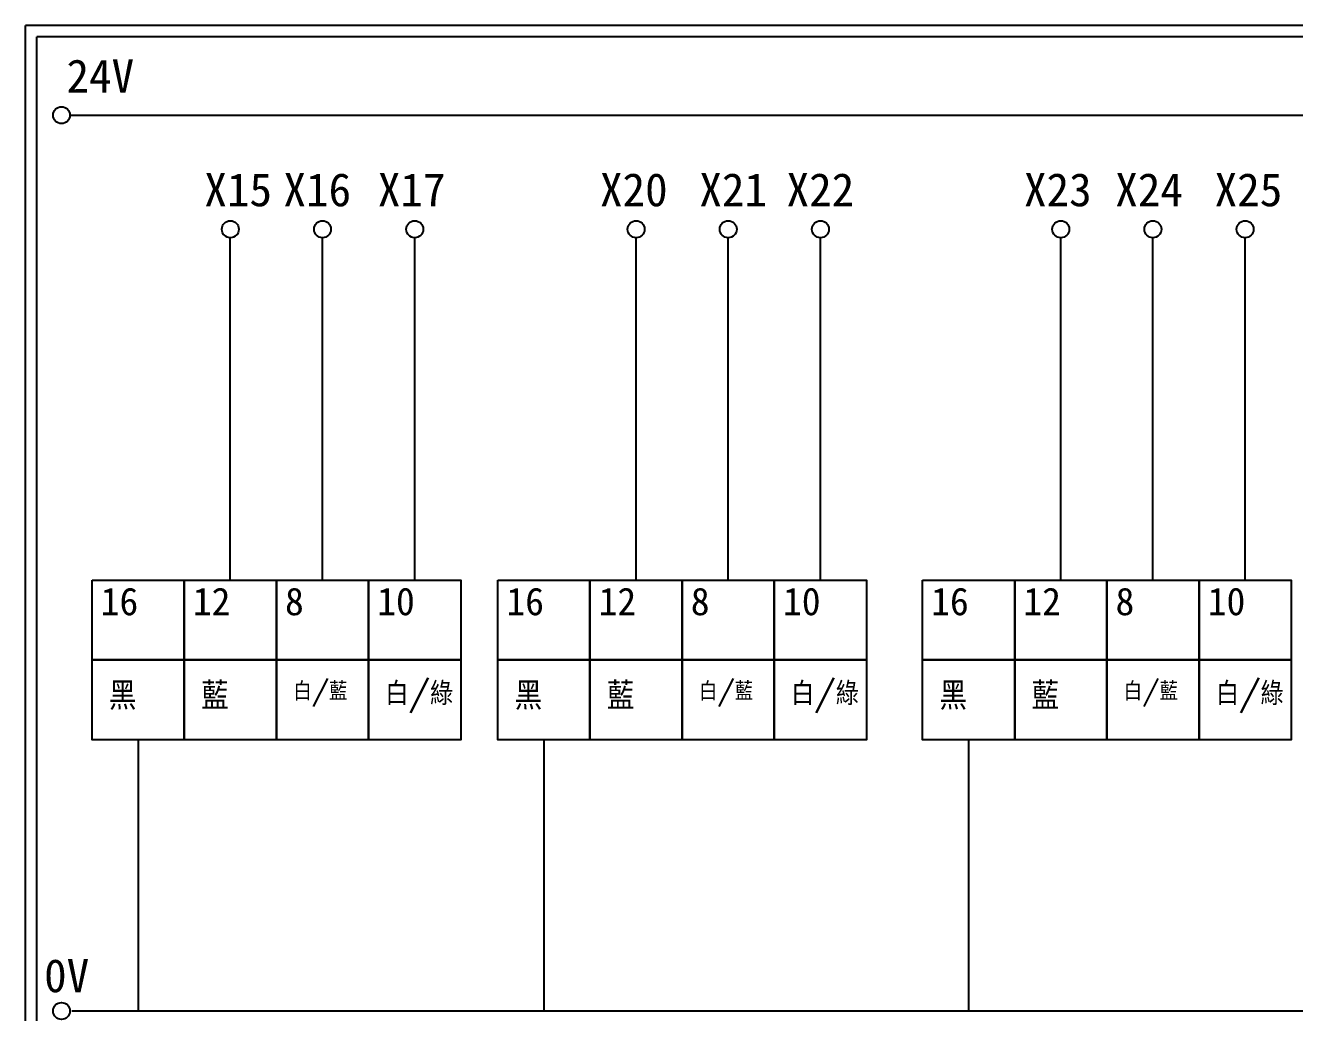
# Model space of a CAD drawing. Extents: x 627 to 914, y 3 to 207.
# Drawn here: x 627.2 to 765, y 99.8 to 207 of the extents above; entities that cross this region are included whole.
import ezdxf

# ---------------------------------------------------------------- set-up
doc = ezdxf.new("R2010")
doc.units = 0
doc.layers.get('0').update_dxf_attribs({"linetype": 'CONTINUOUS'})
doc.layers.add('圖框層', color=7, linetype='CONTINUOUS')
doc.layers.add('標尺寸層', color=3, linetype='CONTINUOUS')
doc.styles.add('STSL', font='KAIU.TTF')

msp = doc.modelspace()

# ---------------------------------------------------------------- linework, layer by layer
for p, q in [((649.45, 146.73), (649.45, 183.91)), ((659.46, 146.73), (659.46, 183.91)), ((669.47, 146.73), (669.47, 183.91)), ((693.51, 146.73), (693.51, 183.91)), ((703.52, 146.73), (703.52, 183.91)), ((713.53, 146.73), (713.53, 183.91)), ((739.62, 146.73), (739.62, 183.91)), ((749.63, 146.73), (749.63, 183.91)), ((759.64, 146.73), (759.64, 183.91)), ((639.44, 129.4), (639.44, 99.96)), ((683.5, 129.4), (683.5, 99.96)), ((729.61, 129.4), (729.61, 99.96))]:
    msp.add_line(p, q)
for points in [[(634.44, 146.73), (644.45, 146.73), (644.45, 138.07), (634.44, 138.07)], [(644.45, 146.73), (654.46, 146.73), (654.46, 138.07), (644.45, 138.07)], [(654.46, 146.73), (664.47, 146.73), (664.47, 138.07), (654.46, 138.07)], [(664.47, 146.73), (674.48, 146.73), (674.48, 138.07), (664.47, 138.07)], [(678.49, 146.73), (688.5, 146.73), (688.5, 138.07), (678.49, 138.07)], [(688.5, 146.73), (698.51, 146.73), (698.51, 138.07), (688.5, 138.07)], [(698.51, 146.73), (708.52, 146.73), (708.52, 138.07), (698.51, 138.07)], [(708.52, 146.73), (718.53, 146.73), (718.53, 138.07), (708.52, 138.07)], [(724.61, 146.73), (734.62, 146.73), (734.62, 138.07), (724.61, 138.07)], [(734.62, 146.73), (744.63, 146.73), (744.63, 138.07), (734.62, 138.07)], [(744.63, 146.73), (754.64, 146.73), (754.64, 138.07), (744.63, 138.07)], [(754.64, 146.73), (764.65, 146.73), (764.65, 138.07), (754.64, 138.07)], [(634.44, 138.07), (644.45, 138.07), (644.45, 129.4), (634.44, 129.4)], [(644.45, 138.07), (654.46, 138.07), (654.46, 129.4), (644.45, 129.4)], [(654.46, 138.07), (664.47, 138.07), (664.47, 129.4), (654.46, 129.4)], [(664.47, 138.07), (674.48, 138.07), (674.48, 129.4), (664.47, 129.4)], [(678.49, 138.07), (688.5, 138.07), (688.5, 129.4), (678.49, 129.4)], [(688.5, 138.07), (698.51, 138.07), (698.51, 129.4), (688.5, 129.4)], [(698.51, 138.07), (708.52, 138.07), (708.52, 129.4), (698.51, 129.4)], [(708.52, 138.07), (718.53, 138.07), (718.53, 129.4), (708.52, 129.4)], [(724.61, 138.07), (734.62, 138.07), (734.62, 129.4), (724.61, 129.4)], [(734.62, 138.07), (744.63, 138.07), (744.63, 129.4), (734.62, 129.4)], [(744.63, 138.07), (754.64, 138.07), (754.64, 129.4), (744.63, 129.4)], [(754.64, 138.07), (764.65, 138.07), (764.65, 129.4), (754.64, 129.4)]]:
    msp.add_lwpolyline(points, close=True)
at = {"layer": '圖框層', "color": 7}
for p, q in [((914.2, 206.97), (627.2, 206.97)), ((627.2, 3), (627.2, 206.97)), ((912.95, 205.72), (628.45, 205.72)), ((628.45, 4.25), (628.45, 205.72))]:
    msp.add_line(p, q, dxfattribs=at)
at = {"layer": '標尺寸層', "color": 7}
for p, q in [((632.04, 197.22), (911.63, 197.22)), ((632.25, 99.96), (910.12, 99.96))]:
    msp.add_line(p, q, dxfattribs=at)
for centre in [(631.12, 197.22), (649.45, 184.83), (659.46, 184.83), (669.47, 184.83), (693.51, 184.83), (703.52, 184.83), (713.53, 184.83), (739.62, 184.83), (749.63, 184.83), (759.64, 184.83), (631.12, 99.96)]:
    msp.add_circle(centre, 0.92, dxfattribs=at)

# ---------------------------------------------------------------- texts
at = {"width": 8.2913, "attachment_point": 1}
for s, insert, char_height in [('16', (635.37, 145.93), 3), ('12', (645.38, 145.93), 3), ('8', (655.39, 145.93), 3), ('10', (665.4, 145.93), 3), ('16', (679.43, 145.93), 3), ('12', (689.44, 145.93), 3), ('8', (699.45, 145.93), 3), ('10', (709.46, 145.93), 3), ('16', (725.55, 145.93), 3), ('12', (735.56, 145.93), 3), ('8', (745.57, 145.93), 3), ('10', (755.58, 145.93), 3), ('{\\Fromanc,chineset|c136;黑}', (636.26, 135.67), 3), ('{\\Fromanc,chineset|c136;藍}', (646.27, 135.67), 3), ('{\\Fromanc,chineset|c136;白/藍}', (656.28, 135.67), 2), ('{\\Fromanc,chineset|c136;白/綠}', (666.29, 135.67), 2.5), ('{\\Fromanc,chineset|c136;黑}', (680.32, 135.67), 3), ('{\\Fromanc,chineset|c136;藍}', (690.33, 135.67), 3), ('{\\Fromanc,chineset|c136;白/藍}', (700.34, 135.67), 2), ('{\\Fromanc,chineset|c136;白/綠}', (710.35, 135.67), 2.5), ('{\\Fromanc,chineset|c136;黑}', (726.44, 135.67), 3), ('{\\Fromanc,chineset|c136;藍}', (736.45, 135.67), 3), ('{\\Fromanc,chineset|c136;白/藍}', (746.46, 135.67), 2), ('{\\Fromanc,chineset|c136;白/綠}', (756.47, 135.67), 2.5)]:
    msp.add_mtext(s, dxfattribs=dict(at, insert=insert, char_height=char_height))
at = {"layer": '圖框層', "color": 4, "style": 'STSL'}
for s, p in [('24V', (631.66, 199.68)), ('X15', (646.63, 187.33)), ('X16', (655.22, 187.33)), ('X17', (665.47, 187.33)), ('X20', (689.59, 187.33)), ('X21', (700.38, 187.33)), ('X22', (709.85, 187.33)), ('X23', (735.63, 187.33)), ('X24', (745.54, 187.33)), ('X25', (756.33, 187.33)), ('0V', (629.23, 102))]:
    msp.add_text(s, height=3.6, dxfattribs=at).set_placement(p)

doc.saveas('drawing.dxf')
